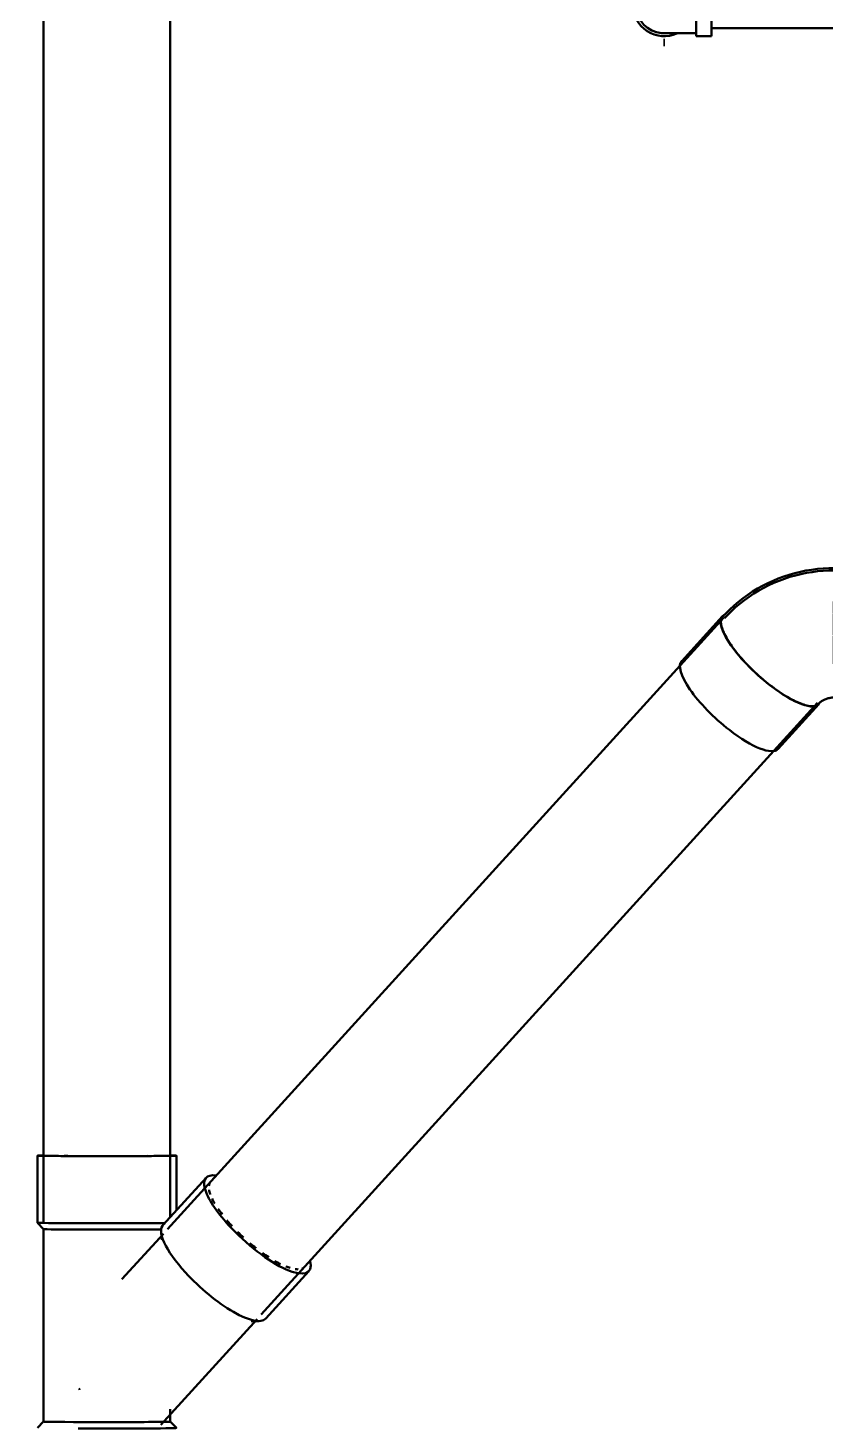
# Model space of a CAD drawing. Header units: millimetres. Extents: x -108050 to 96605, y 58136 to 140997.
# Drawn here: x -91886 to -90626, y 85418 to 87628 of the extents above; entities that cross this region are included whole.
import ezdxf

# ---------------------------------------------------------------- set-up
doc = ezdxf.new("R2010")
doc.units = ezdxf.units.MM
doc.linetypes.add('Center', pattern=[29.999999, 12, -6, 6, -6])
doc.layers.add('P-PIPE', color=3, linetype='Continuous', lineweight=50)
doc.layers.add('P-PIPE-CNTR', color=3, linetype='Center', lineweight=35)

# ---------------------------------------------------------------- blocks, each defined once
blk = doc.blocks.new('DSC_uPVC_Elbow_TienPhong - Standard-2083669-HẦM')
at = {"layer": 'P-PIPE'}
for p, q in [((-90512.4, 86776.5), (-90612.4, 86776.5)), ((-90789.6, 86699.4), (-90853.8, 86628.8)), ((-90612.4, 86570.5), (-90512.4, 86570.5)), ((-90701.4, 86490.2), (-90637.2, 86560.8))]:
    blk.add_line(p, q, dxfattribs=at)
at = {"layer": 'P-PIPE', "flags": 128}
for points in [[(-90612.4, 86775.7), (-90621.5, 86775.6), (-90630.6, 86775.1), (-90639.6, 86774.2), (-90648.6, 86773), (-90657.6, 86771.5), (-90666.4, 86769.7), (-90675.3, 86767.5), (-90684, 86765), (-90692.6, 86762.2), (-90701.2, 86759.1), (-90709.6, 86755.6), (-90717.9, 86751.8), (-90726, 86747.7), (-90734, 86743.2), (-90741.8, 86738.5), (-90749.4, 86733.5), (-90756.8, 86728.1), (-90764.1, 86722.5), (-90771.1, 86716.6), (-90777.8, 86710.4), (-90784.3, 86703.9), (-90789.1, 86698.9)], [(-90612.4, 86772), (-90621.4, 86771.8), (-90630.3, 86771.3), (-90639.2, 86770.5), (-90648, 86769.3), (-90656.9, 86767.9), (-90665.6, 86766), (-90674.3, 86763.9), (-90682.9, 86761.5), (-90691.4, 86758.7), (-90699.8, 86755.6), (-90708.1, 86752.1), (-90716.2, 86748.4), (-90724.3, 86744.4), (-90732.1, 86740), (-90739.8, 86735.3), (-90747.3, 86730.4), (-90754.6, 86725.1), (-90761.7, 86719.6), (-90768.6, 86713.8), (-90775.2, 86707.7), (-90781.6, 86701.3), (-90786.3, 86696.3)], [(-90637.8, 86561.3), (-90637.1, 86561.9), (-90636.4, 86562.6), (-90635.7, 86563.3), (-90634.9, 86564), (-90634, 86564.6), (-90633.1, 86565.3), (-90632.1, 86565.9), (-90631.1, 86566.5), (-90630, 86567.1), (-90628.8, 86567.7), (-90627.6, 86568.2), (-90626.4, 86568.7), (-90625.1, 86569.2), (-90623.7, 86569.6), (-90622.4, 86570), (-90621, 86570.3), (-90619.5, 86570.6), (-90618.1, 86570.8), (-90616.6, 86571), (-90615.1, 86571.1), (-90613.6, 86571.2), (-90612.4, 86571.2)]]:
    blk.add_lwpolyline(points, dxfattribs=at)
at = {"layer": 'P-PIPE'}
for centre, major_axis, ratio, start_param, end_param in [((-90612.4, 86673.5), (0, 103), 0.01, 0.223169, 0.56761), ((-90612.4, 86673.5), (0, 103), 0.01, 6.153435, 6.501479), ((-90612.4, 86673.5), (0, 102.2), 0.01, 0, 0.044783), ((-90512.4, 86673.5), (0, 103), 0.01, 6.072802, 8.24783), ((-90512.4, 86673.5), (0, 100), 0.01, 0.327544, 0.459006), ((-90512.4, 86673.5), (0, 100), 0.01, 0, 0.229926), ((-90612.4, 86673.5), (0, 103), 0.01, 0.742803, 1.091605), ((-90612.4, 86673.5), (0, 103), 0.01, 0.570681, 0.740276), ((-90512.4, 86673.5), (0, 100), 0.01, 0.589343, 0.655648), ((-90612.4, 86673.5), (0, 103), 0.01, 1.094291, 1.266659), ((-90713.4, 86630.1), (-76.2, 69.3), 0.299734, 6.169321, 8.108065), ((-90713.4, 86630.1), (-75.6, 68.8), 0.299734, 0.087147, 0.254083), ((-90713.4, 86630.1), (-75.6, 68.8), 0.299734, 6.188203, 6.358763), ((-90612.4, 86673.5), (0, 103), 0.01, 1.274319, 1.607887), ((-90713.4, 86630.1), (-75.6, 68.8), 0.299734, 0.254083, 0.42102), ((-90713.4, 86630.1), (-75.6, 68.8), 0.299734, 0.431155, 0.600605), ((-90713.4, 86630.1), (-75.6, 68.8), 0.299734, 0.610759, 0.944632), ((-90713.4, 86630.1), (-75.6, 68.8), 0.299734, 0.954748, 1.124199), ((-90612.4, 86673.5), (0, 103), 0.01, 1.624767, 1.784378), ((-90612.4, 86673.5), (0, 103), 0.01, 1.790449, 1.964645), ((-90777.6, 86559.5), (-76.2, 69.3), 0.299734, 6.275469, 8.108065), ((-90713.4, 86630.1), (-75.6, 68.8), 0.299734, 1.134371, 1.468243), ((-90612.4, 86673.5), (0, 103), 0.01, 1.964645, 2.131511), ((-90512.4, 86673.5), (0, 103), 0.01, 1.964645, 3.352428), ((-90713.4, 86630.1), (-75.6, 68.8), 0.299734, 1.478341, 1.647792), ((-90612.4, 86673.5), (0, 103), 0.01, 2.13921, 2.311449), ((-90713.4, 86630.1), (-75.6, 68.8), 0.299734, 1.657982, 1.991853), ((-90713.4, 86630.1), (-76.2, 69.3), 0.299734, 1.82488, 3.193205), ((-90612.4, 86673.5), (0, 103), 0.01, 2.314305, 2.656992), ((-90512.4, 86673.5), (0, 100), 0.01, 2.488244, 2.553401), ((-90512.4, 86673.5), (0, 100), 0.01, 2.683738, 2.8152), ((-90713.4, 86630.1), (-75.6, 68.8), 0.299734, 2.001935, 2.171386), ((-90713.4, 86630.1), (-75.6, 68.8), 0.299734, 2.181591, 2.515463), ((-90612.4, 86673.5), (0, 102.3), 0.01, 2.662776, 2.837309), ((-90612.4, 86673.5), (0, 103), 0.01, 2.663199, 2.835056), ((-90612.4, 86673.5), (0, 103), 0.01, 2.838831, 3.273642), ((-90612.4, 86673.5), (0, 102.2), 0.01, 3.141593, 3.186375), ((-90512.4, 86673.5), (0, 100), 0.01, 2.911955, 3.141593), ((-90713.4, 86630.1), (-75.6, 68.8), 0.299734, 2.525529, 2.694981), ((-90713.4, 86630.1), (-75.6, 68.8), 0.299734, 2.705201, 3.039071), ((-90713.4, 86630.1), (-75.6, 68.8), 0.299734, 3.050211, 3.141593), ((-90777.6, 86559.5), (-76.2, 69.3), 0.299734, 1.82488, 3.133877)]:
    blk.add_ellipse(centre, major_axis=major_axis, ratio=ratio, start_param=start_param, end_param=end_param, dxfattribs=at)
blk = doc.blocks.new('M_Elbow - Threaded - MI - Class 300 - Standard-V243-HẦM')
at = {"layer": 'P-PIPE'}
for p, q in [((-90806.9, 87713.4), (-90830.8, 87713.4)), ((-90830.8, 87713.4), (-90830.8, 87664.4)), ((-90806.9, 87664.4), (-90806.9, 87713.4)), ((-90830.8, 87664.4), (-90830.8, 87615.4)), ((-90806.9, 87615.4), (-90806.9, 87664.4)), ((-90830.8, 87615.4), (-90806.9, 87615.4))]:
    blk.add_line(p, q, dxfattribs=at)
at = {"layer": 'P-PIPE', "flags": 128}
for points in [[(-90830.8, 87708.8), (-90832.9, 87708.8), (-90834.9, 87708.8), (-90836.9, 87708.8), (-90838.9, 87708.8), (-90840.9, 87708.8), (-90842.9, 87708.8), (-90844.9, 87708.8), (-90846.8, 87708.8), (-90848.7, 87708.8), (-90850.6, 87708.8), (-90852.5, 87708.8), (-90854.3, 87708.8), (-90856.1, 87708.8), (-90857.8, 87708.8), (-90859.5, 87708.8), (-90861.2, 87708.8), (-90862.8, 87708.8), (-90864.3, 87708.8), (-90865.8, 87708.8), (-90867.3, 87708.8), (-90868.6, 87708.8), (-90870, 87708.8), (-90871.2, 87708.8), (-90872.4, 87708.8), (-90873.6, 87708.8), (-90874.6, 87708.8), (-90875.6, 87708.8), (-90876.5, 87708.8), (-90877.4, 87708.8), (-90878.2, 87708.8), (-90878.9, 87708.8), (-90879.5, 87708.8), (-90880, 87708.8), (-90880.5, 87708.8), (-90880.9, 87708.8), (-90881.2, 87708.8), (-90881.4, 87708.8), (-90881.6, 87708.8), (-90881.6, 87708.8), (-90881.6, 87708.8)], [(-90881.6, 87620), (-90881.6, 87620), (-90881.5, 87620), (-90881.3, 87620), (-90881, 87620), (-90880.6, 87620), (-90880.2, 87620), (-90879.6, 87620), (-90879, 87620), (-90878.4, 87620), (-90877.6, 87620), (-90876.8, 87620), (-90875.9, 87620), (-90874.9, 87620), (-90873.9, 87620), (-90872.7, 87620), (-90871.6, 87620), (-90870.3, 87620), (-90869, 87620), (-90867.6, 87620), (-90866.2, 87620), (-90864.7, 87620), (-90863.2, 87620), (-90861.6, 87620), (-90860, 87620), (-90858.3, 87620), (-90856.5, 87620), (-90854.8, 87620), (-90853, 87620), (-90851.1, 87620), (-90849.2, 87620), (-90847.3, 87620), (-90845.4, 87620), (-90843.4, 87620), (-90841.4, 87620), (-90839.5, 87620), (-90837.4, 87620), (-90835.4, 87620), (-90833.4, 87620), (-90831.4, 87620), (-90830.8, 87620)]]:
    blk.add_lwpolyline(points, dxfattribs=at)
at = {"layer": 'P-PIPE'}
for radius, start, end in [(49, 65.944, 180), (44.4, 84.6359, 167.0485), (49, 180, 294.4419), (44.4, 192.9515, 275.4878)]:
    blk.add_arc((-90881.6, 87664.4), radius, start, end, dxfattribs=at)

msp = doc.modelspace()

# ---------------------------------------------------------------- linework, layer by layer
at = {"layer": 'P-PIPE'}
for p, q in [((-91861.2, 90245.4), (-91861.2, 85742)), ((-91661.2, 85750.6), (-91661.2, 90245.4)), ((-90806.9, 87627.9), (-89314.5, 87627.9)), ((-90787.4, 86697.4), (-91665.7, 85731.6)), ((-91517.7, 85597.1), (-90639.4, 86562.8)), ((-91870.8, 85848), (-91870.8, 85742)), ((-91651.6, 85761.2), (-91651.6, 85848)), ((-91604.7, 85812.9), (-91672.8, 85738.1)), ((-91870.8, 85742), (-91861.2, 85731.9)), ((-91861.2, 85731.9), (-91861.2, 85428)), ((-91672.1, 85724.5), (-91737.5, 85652.6)), ((-91675.7, 85727.5), (-91674.8, 85714.8)), ((-91510.6, 85590.6), (-91442.6, 85665.4)), ((-91676, 85423), (-91524.2, 85589.9)), ((-91533.6, 85586.4), (-91520.9, 85586.7)), ((-91661.2, 85428), (-91661.2, 85447.7)), ((-91861.2, 85428), (-91870.8, 85417.9)), ((-91651.6, 85417.9), (-91661.2, 85428))]:
    msp.add_line(p, q, dxfattribs=at)
for centre, major_axis, ratio, start_param, end_param in [((-91761.2, 85848), (109.6, 0), 0.008757, 2.720388, 4.283469), ((-91761.2, 85848), (100, 0), 0.008757, 3.141593, 3.368968), ((-91761.2, 85848), (100, 0), 0.008757, 3.498071, 3.581867), ((-91761.2, 85848), (100, 0), 0.008757, 3.712247, 3.843666), ((-91761.2, 85848), (100, 0), 0.008757, 3.974046, 4.105465), ((-91761.2, 85848), (100, 0), 0.008757, 4.235846, 4.283469), ((-91761.2, 85848), (109.6, 0), 0.008757, 4.283469, 6.694179), ((-91761.2, 85848), (100, 0), 0.008757, 4.283469, 4.367265), ((-91761.2, 85848), (100, 0), 0.008757, 4.497645, 4.629064), ((-91761.2, 85848), (100, 0), 0.008757, 4.759444, 4.890863), ((-91761.2, 85848), (100, 0), 0.008757, 5.021244, 5.152663), ((-91761.2, 85848), (100, 0), 0.008757, 5.283043, 5.414462), ((-91761.2, 85848), (100, 0), 0.008757, 5.544843, 5.676262), ((-91761.2, 85848), (100, 0), 0.008757, 5.806642, 5.938061), ((-91761.2, 85848), (100, 0), 0.008757, 6.047271, 6.283185), ((-91523.6, 85739.2), (-81.1, 73.7), 0.299734, 5.879598, 7.546856), ((-91523.6, 85739.2), (-74, 67.3), 0.299734, 0, 0.216473), ((-91523.6, 85739.2), (-74, 67.3), 0.299734, 0.36991, 0.516421), ((-91523.6, 85739.2), (-74, 67.3), 0.299734, 0.631709, 0.762931), ((-91523.6, 85739.2), (-74, 67.3), 0.299734, 0.893509, 1.024731), ((-91523.6, 85739.2), (-74, 67.3), 0.299734, 1.155308, 1.26367), ((-91761.2, 85742), (109.6, 0), 0.008757, 3.141593, 4.283469), ((-91761.2, 85731.9), (100, 0), 0.008757, 3.141593, 5.756366), ((-91761.2, 85742), (109.6, 0), 0.008757, 4.283469, 5.717192), ((-91591.7, 85664.3), (-81.1, 73.7), 0.299734, 6.237859, 7.546856), ((-91523.6, 85739.2), (-81.1, 73.7), 0.299734, 1.26367, 3.547345), ((-91523.6, 85739.2), (-74, 67.3), 0.299734, 1.26367, 1.28653), ((-91523.6, 85739.2), (-74, 67.3), 0.299734, 1.417108, 1.54833), ((-91523.6, 85739.2), (-74, 67.3), 0.299734, 1.678907, 1.810129), ((-91523.6, 85739.2), (-74, 67.3), 0.299734, 1.940706, 2.071928), ((-91523.6, 85739.2), (-74, 67.3), 0.299734, 2.202506, 2.333728), ((-91591.7, 85664.3), (-81.1, 73.7), 0.299734, 1.26367, 3.141593), ((-91523.6, 85739.2), (-74, 67.3), 0.299734, 2.464305, 2.572667), ((-91523.6, 85739.2), (-74, 67.3), 0.299734, 2.726104, 2.834467), ((-91523.6, 85739.2), (-74, 67.3), 0.299734, 2.987904, 3.141593), ((-91761.2, 85477.9), (-74, 67.3), 0.299734, 1.21973, 1.246649), ((-91761.2, 85428), (100, 0), 0.008757, 3.141593, 5.854265), ((-91761.2, 85417.9), (109.6, 0), 0.008757, 4.283469, 6.377864), ((-91761.2, 85428), (100, 0), 0.008757, 5.854265, 6.377864)]:
    msp.add_ellipse(centre, major_axis=major_axis, ratio=ratio, start_param=start_param, end_param=end_param, dxfattribs=at)
at = {"layer": 'P-PIPE-CNTR'}
msp.add_line((-90881.6, 87599.4), (-90881.6, 87615.4), dxfattribs=at)

# ---------------------------------------------------------------- block references
at = {"layer": 'P-PIPE'}
for name in ['M_Elbow - Threaded - MI - Class 300 - Standard-V243-HẦM', 'DSC_uPVC_Elbow_TienPhong - Standard-2083669-HẦM']:
    msp.add_blockref(name, (0, 0), dxfattribs=at)

doc.saveas('drawing.dxf')
